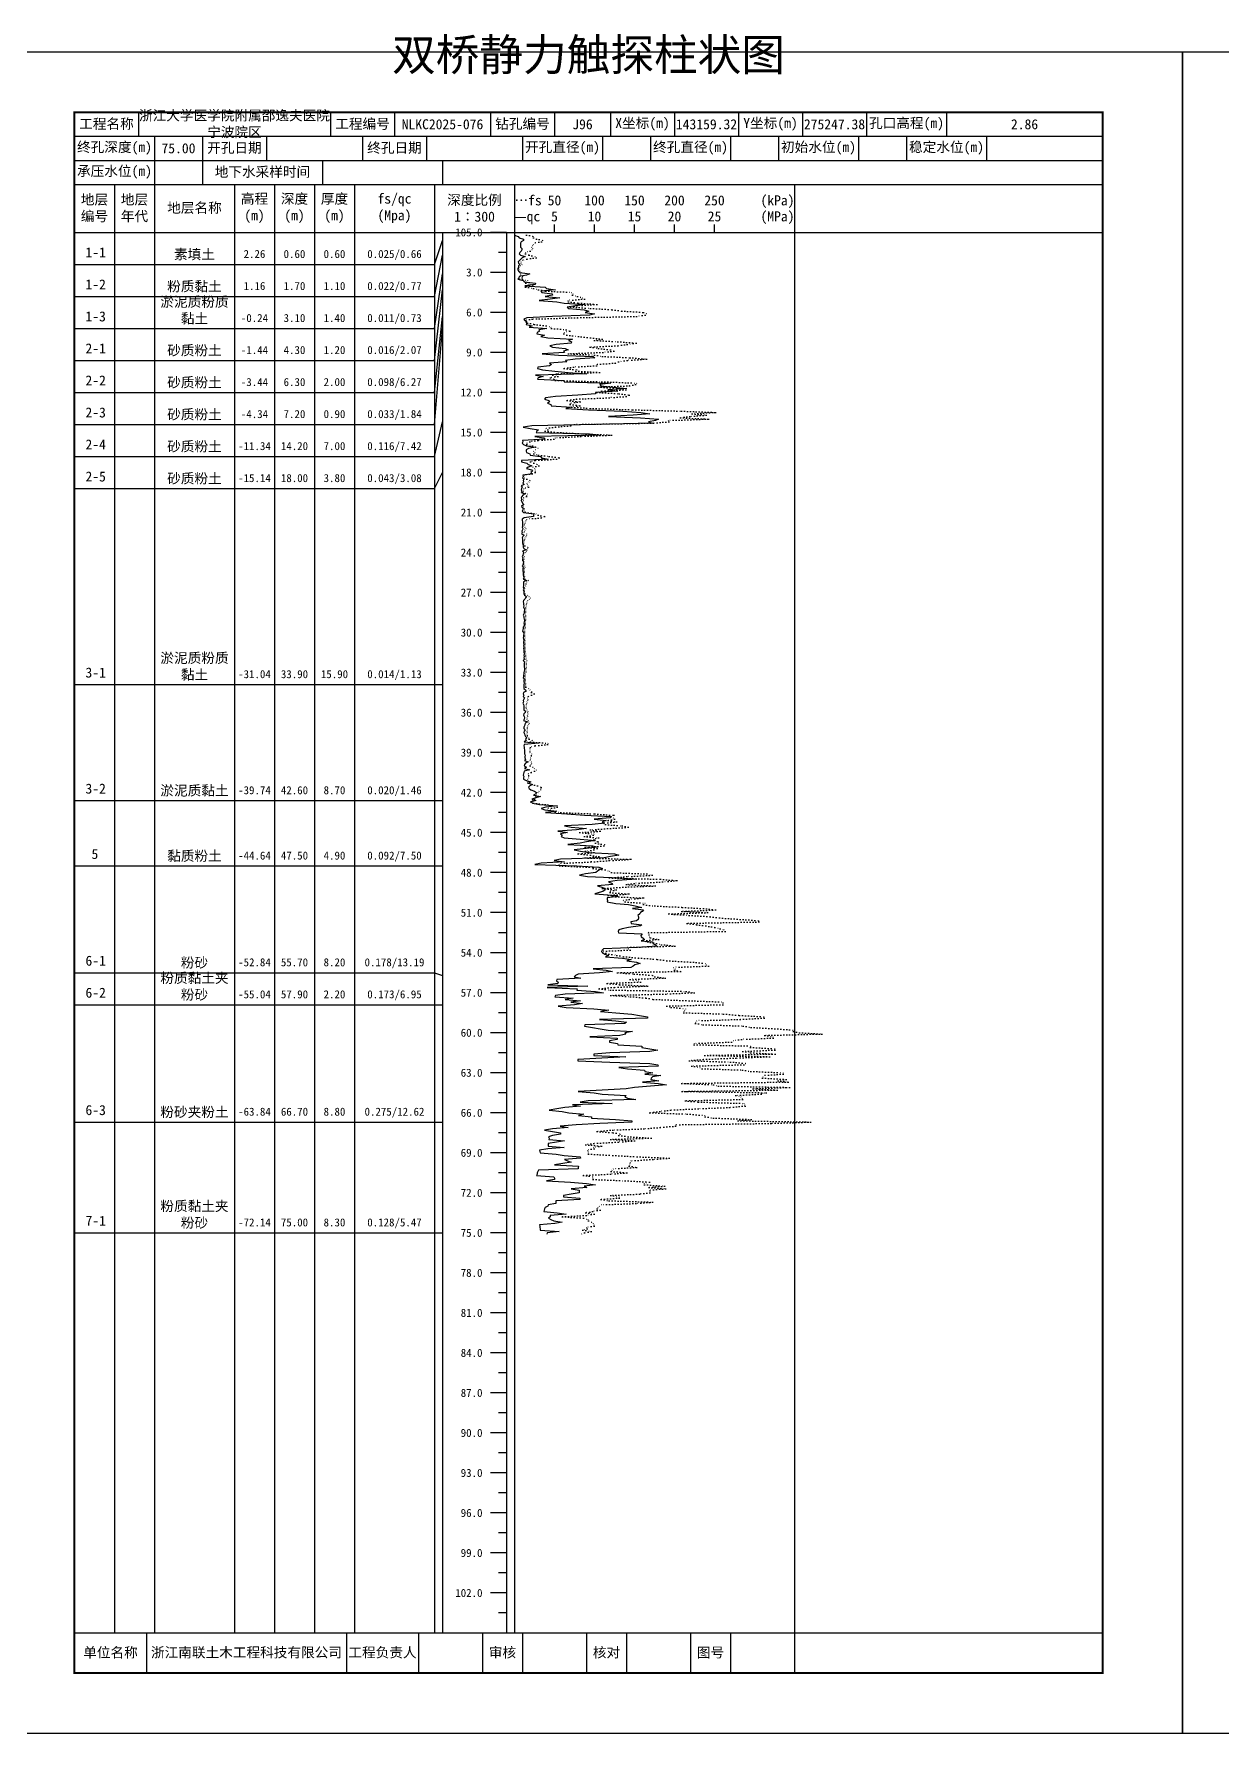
# Model space of a CAD drawing. Extents: x 297 to 65340, y 0 to 425.
# Drawn here: x 28521.9 to 28818.9, y 0 to 424.6 of the extents above; entities that cross this region are included whole.
import ezdxf
from ezdxf.enums import TextEntityAlignment as Align

# ---------------------------------------------------------------- set-up
doc = ezdxf.new("R2010")
doc.units = 0
doc.linetypes.add('DOT', pattern=[6.35, 0, -6.35])
doc.layers.add('FRAME', color=7, linetype='CONTINUOUS')
doc.layers.add('STRATUM', color=7, linetype='CONTINUOUS')
doc.styles.add('ST', font='')
doc.styles.get('ST').set_extended_font_data('SimSun')

msp = doc.modelspace()

# ---------------------------------------------------------------- linework, layer by layer
at = {"layer": 'FRAME', "color": 245, "linetype": 'Continuous'}
for points in [[(28512, 0), (28809, 0), (28809, 420), (28512, 420)], [(28809, 0), (29106, 0), (29106, 420), (28809, 420)]]:
    msp.add_lwpolyline(points, close=True, dxfattribs=at)
at = {"layer": 'FRAME', "linetype": 'Continuous', "const_width": 0.5}
msp.add_lwpolyline([(28532, 15), (28789, 15), (28789, 405), (28532, 405)], close=True, dxfattribs=at)
at = {"layer": 'FRAME', "color": 0, "linetype": 'Continuous'}
for points in [[(28548, 405), (28548, 399)], [(28596, 405), (28596, 399)], [(28612, 405), (28612, 399)], [(28636, 405), (28636, 399)], [(28652, 405), (28652, 399)], [(28666, 405), (28666, 399)], [(28682, 405), (28682, 399)], [(28698, 405), (28698, 399)], [(28714, 405), (28714, 399)], [(28730, 405), (28730, 399)], [(28750, 405), (28750, 399)], [(28789, 405), (28789, 399)], [(28532, 399), (28789, 399)], [(28552, 399), (28552, 393)], [(28564, 399), (28564, 393)], [(28580, 399), (28580, 393)], [(28604, 399), (28604, 393)], [(28620, 399), (28620, 393)], [(28644, 399), (28644, 393)], [(28664, 399), (28664, 393)], [(28676, 399), (28676, 393)], [(28696, 399), (28696, 393)], [(28708, 399), (28708, 393)], [(28728, 399), (28728, 393)], [(28740, 399), (28740, 393)], [(28760, 399), (28760, 393)], [(28789, 399), (28789, 393)], [(28532, 393), (28789, 393)], [(28552, 393), (28552, 387)], [(28564, 393), (28564, 387)], [(28594, 393), (28594, 387)], [(28624, 393), (28624, 387)], [(28532, 387), (28789, 387)], [(28542, 387), (28542, 25)], [(28552, 387), (28552, 25)], [(28572, 387), (28572, 25)], [(28582, 387), (28582, 25)], [(28592, 387), (28592, 25)], [(28602, 387), (28602, 25)], [(28622, 387), (28622, 25)], [(28642, 387), (28642, 25)], [(28712, 387), (28712, 25)], [(28532, 375), (28789, 375)], [(28624, 375), (28624, 25)], [(28640, 375), (28640, 25)], [(28652, 375), (28652, 377)], [(28662, 375), (28662, 377)], [(28672, 375), (28672, 377)], [(28682, 375), (28682, 377)], [(28692, 375), (28692, 377)], [(28532, 25), (28789, 25)], [(28550, 25), (28550, 15)], [(28600, 25), (28600, 15)], [(28618, 25), (28618, 15)], [(28634, 25), (28634, 15)], [(28644, 25), (28644, 15)], [(28660, 25), (28660, 15)], [(28670, 25), (28670, 15)], [(28686, 25), (28686, 15)], [(28696, 25), (28696, 15)], [(28712, 25), (28712, 15)]]:
    msp.add_lwpolyline(points, dxfattribs=at)
at = {"layer": 'STRATUM', "linetype": 'Continuous'}
for points in [[(28640, 375), (28636, 375)], [(28642, 374.33), (28642.92, 374), (28643.14, 373.67), (28644.26, 373.33), (28644.24, 373), (28643.64, 372.67), (28643.5, 372.33), (28643.54, 372), (28643.52, 371.67), (28643.46, 371.33), (28643.84, 371), (28643.8, 370.67), (28643.66, 370.33), (28643.34, 370), (28643.2, 369.67), (28643.46, 369.33), (28644.68, 369), (28643.9, 368.67), (28643.6, 368.33), (28643.22, 368), (28642.9, 367.67), (28643.02, 367.33), (28643.36, 367), (28642.96, 366.67), (28642.96, 366.33), (28642.84, 366), (28642.8, 365.67), (28643.04, 365.33), (28643.3, 365), (28645.82, 364.67), (28645.04, 364.33), (28643.2, 364), (28643.06, 363.67), (28642.84, 363.33), (28644.16, 363), (28644.42, 362.67), (28647.28, 362.33), (28647.2, 362), (28644.6, 361.67), (28649.66, 361.33), (28650, 361), (28652.26, 360.67), (28648.62, 360.33), (28648.84, 360), (28651.44, 359.67), (28651.5, 359.33), (28649.68, 359), (28653.34, 358.67), (28650.88, 358.33), (28648.18, 358), (28652.56, 357.67), (28654.44, 357.33), (28659.64, 357), (28657.22, 356.67), (28655.18, 356.33), (28655.58, 356), (28659.44, 355.67), (28660.6, 355.33), (28659.66, 355), (28661.96, 354.67), (28660.72, 354.33), (28651.46, 354), (28645.06, 353.67), (28644.34, 353.33), (28644.74, 353), (28644.98, 352.67), (28644.98, 352.33), (28644.92, 352), (28646.42, 351.67), (28645.64, 351.33), (28650.06, 351), (28648.06, 350.67), (28648.22, 350.33), (28647.68, 350), (28647.58, 349.67), (28649.52, 349.33), (28648.58, 349), (28650.34, 348.67), (28656.46, 348.33), (28655.5, 348), (28656.26, 347.67), (28656.16, 347.33), (28652.4, 347), (28650.82, 346.67), (28651.54, 346.33), (28654.64, 346), (28655.38, 345.67), (28654.22, 345.33), (28654.46, 345), (28648.94, 344.67), (28653.02, 344.33), (28661.68, 344), (28662.1, 343.67), (28657.2, 343.33), (28654.76, 343), (28655.12, 342.67), (28650.76, 342.33), (28651.26, 342), (28650.72, 341.67), (28647.86, 341.33), (28647.74, 341), (28648.96, 340.67), (28652.06, 340.33), (28655.42, 340), (28660.06, 339.67), (28647.24, 339.33), (28649.16, 339), (28647.94, 338.67), (28647.72, 338.33), (28654.34, 338), (28654.4, 337.67), (28666.12, 337.33), (28663.3, 337), (28663.58, 336.67), (28666.64, 336.33), (28670.12, 336), (28665.34, 335.67), (28667.8, 335.33), (28662.26, 335), (28662.24, 334.67), (28657.86, 334.33), (28652.28, 334), (28649.72, 333.67), (28649.54, 333.33), (28650.56, 333), (28650.72, 332.67), (28650.26, 332.33), (28651.08, 332), (28651.16, 331.67), (28656.22, 331.33), (28654.86, 331), (28660.54, 330.67), (28669.06, 330.33), (28673.56, 330), (28675.8, 329.67), (28671.64, 329.33), (28665.48, 329), (28673.48, 328.67), (28677.98, 328.33), (28677.24, 328), (28675.54, 327.67), (28676.42, 327.33), (28662.34, 327), (28646.32, 326.67), (28644.16, 326.33), (28645.92, 326), (28648.04, 325.67), (28647.56, 325.33), (28647.44, 325), (28660.76, 324.67), (28663.58, 324.33), (28647.06, 324), (28649.32, 323.67), (28649.6, 323.33), (28644.04, 323), (28644.1, 322.67), (28643.9, 322.33), (28644.24, 322), (28645, 321.67), (28647.24, 321.33), (28645.46, 321), (28644.88, 320.67), (28644.92, 320.33), (28644.96, 320), (28645.82, 319.67), (28645.92, 319.33), (28648.48, 319), (28648.76, 318.67), (28650.44, 318.33), (28643.78, 318), (28643.76, 317.67), (28645.12, 317.33), (28645.38, 317), (28646.36, 316.67), (28645.4, 316.33), (28645.04, 316), (28646.24, 315.67), (28646.52, 315.33), (28646.06, 315), (28646.52, 314.67), (28644.08, 314.33), (28644.14, 314), (28643.98, 313.67), (28644.32, 313.33), (28644.18, 313), (28644.26, 312.67), (28644.1, 312.33), (28644.42, 312), (28643.68, 311.67), (28643.94, 311.33), (28643.74, 311), (28643.66, 310.67), (28643.84, 310.33), (28643.66, 310), (28644.7, 309.67), (28644.08, 309.33), (28643.84, 309), (28643.68, 308.67), (28643.78, 308.33), (28643.66, 308), (28643.84, 307.67), (28643.98, 307.33), (28644.32, 307), (28643.72, 306.67), (28643.8, 306.33), (28644.16, 306), (28644.12, 305.67), (28643.88, 305.33), (28644.24, 305), (28646.84, 304.67), (28646.78, 304.33), (28646.74, 304), (28644.44, 303.67), (28643.9, 303.33), (28643.94, 303), (28643.98, 302.67), (28643.98, 302.33), (28643.98, 302), (28643.98, 301.67), (28643.92, 301.33), (28644.12, 301), (28644.04, 300.67), (28643.86, 300.33), (28643.9, 300), (28643.78, 299.67), (28644.42, 299.33), (28644.1, 299), (28643.94, 298.67), (28643.98, 298.33), (28644.04, 298), (28643.98, 297.67), (28643.98, 297.33), (28644.08, 297), (28644.14, 296.67), (28644.16, 296.33), (28644.36, 296), (28644.88, 295.67), (28643.98, 295.33), (28644.34, 295), (28644.14, 294.67), (28644.1, 294.33), (28643.9, 294), (28644.12, 293.67), (28644, 293.33), (28644.04, 293), (28644.3, 292.67), (28644.2, 292.33), (28644.16, 292), (28643.94, 291.67), (28644.16, 291.33), (28644.08, 291), (28644.08, 290.67), (28644.1, 290.33), (28644.18, 290), (28644.18, 289.67), (28644.16, 289.33), (28644.22, 289), (28644.32, 288.67), (28644.18, 288.33), (28645.02, 288), (28644.26, 287.67), (28644.24, 287.33), (28644.26, 287), (28644.24, 286.67), (28644.18, 286.33), (28644.36, 286), (28644.18, 285.67), (28644.3, 285.33), (28644.3, 285), (28644.3, 284.67), (28644.54, 284.33), (28644.96, 284), (28644.74, 283.67), (28644.62, 283.33), (28644.26, 283), (28644.2, 282.67), (28644.24, 282.33), (28644.26, 282), (28644.3, 281.67), (28644.28, 281.33), (28644.38, 281), (28644.46, 280.67), (28644.42, 280.33), (28644.38, 280), (28644.34, 279.67), (28644.16, 279.33), (28644.3, 279), (28644.36, 278.67), (28644.42, 278.33), (28644.46, 278), (28644.42, 277.67), (28644.36, 277.33), (28644.42, 277), (28644.38, 276.67), (28644.16, 276.33), (28644.2, 276), (28644.12, 275.67), (28644.04, 275.33), (28644.28, 275), (28644.36, 274.67), (28644.24, 274.33), (28644.22, 274), (28644.14, 273.67), (28644.26, 273.33), (28644.32, 273), (28644.24, 272.67), (28644.24, 272.33), (28644.32, 272), (28644.28, 271.67), (28644.32, 271.33), (28644.28, 271), (28644.36, 270.67), (28644.36, 270.33), (28644.36, 270), (28644.5, 269.67), (28644.36, 269.33), (28644.38, 269), (28644.34, 268.67), (28644.54, 268.33), (28644.16, 268), (28644.54, 267.67), (28644.44, 267.33), (28644.42, 267), (28644.4, 266.67), (28644.42, 266.33), (28644.52, 266), (28644.48, 265.67), (28644.4, 265.33), (28644.34, 265), (28644.32, 264.67), (28644.22, 264.33), (28644.24, 264), (28644.18, 263.67), (28644.44, 263.33), (28644.3, 263), (28644.34, 262.67), (28644.44, 262.33), (28644.34, 262), (28644.3, 261.67), (28644.32, 261.33), (28644.36, 261), (28644.72, 260.67), (28644.88, 260.33), (28644.24, 260), (28644.2, 259.67), (28644.3, 259.33), (28644.18, 259), (28644.54, 258.67), (28644.3, 258.33), (28644.2, 258), (28644.26, 257.67), (28644.12, 257.33), (28644.24, 257), (28644.36, 256.67), (28644.34, 256.33), (28644.32, 256), (28644.3, 255.67), (28644.72, 255.33), (28644.68, 255), (28644.36, 254.67), (28644.28, 254.33), (28644.4, 254), (28644.48, 253.67), (28644.38, 253.33), (28644.28, 253), (28645.24, 252.67), (28644.68, 252.33), (28644.56, 252), (28644.46, 251.67), (28644.36, 251.33), (28644.34, 251), (28644.66, 250.67), (28644.44, 250.33), (28644.34, 250), (28644.52, 249.67), (28644.62, 249.33), (28644.72, 249), (28645.1, 248.67), (28644.74, 248.33), (28644.92, 248), (28644.44, 247.67), (28648.02, 247.33), (28644.4, 247), (28644.34, 246.67), (28644.42, 246.33), (28644.44, 246), (28644.48, 245.67), (28644.5, 245.33), (28644.5, 245), (28644.54, 244.67), (28644.66, 244.33), (28644.58, 244), (28644.6, 243.67), (28644.78, 243.33), (28644.5, 243), (28645.42, 242.67), (28644.74, 242.33), (28644.5, 242), (28644.42, 241.67), (28645.04, 241.33), (28644.46, 241), (28645.84, 240.67), (28644.42, 240.33), (28644.32, 240), (28644.26, 239.67), (28644.18, 239.33), (28644.34, 239), (28644.26, 238.67), (28644.26, 238.33), (28644.94, 238), (28646.06, 237.67), (28645.48, 237.33), (28646.46, 237), (28645.86, 236.67), (28645.46, 236.33), (28645.66, 236), (28646.12, 235.67), (28647, 235.33), (28647.5, 235), (28647.3, 234.67), (28646.72, 234.33), (28648.46, 234), (28647.32, 233.67), (28646.34, 233.33), (28647.3, 233), (28646.2, 232.67), (28646.5, 232.33), (28648.28, 232), (28652.74, 231.67), (28649.86, 231.33), (28648.64, 231), (28649.56, 230.67), (28652.62, 230.33), (28649.78, 230), (28655.12, 229.67), (28659.54, 229.33), (28666.2, 229), (28665.9, 228.67), (28661.94, 228.33), (28664.92, 228), (28663.9, 227.67), (28664.46, 227.33), (28661.42, 227), (28654.48, 226.67), (28656.2, 226.33), (28659.96, 226), (28657.54, 225.67), (28652.82, 225.33), (28655.28, 225), (28653.5, 224.67), (28653.92, 224.33), (28653.7, 224), (28654.42, 223.67), (28658.4, 223.33), (28662.24, 223), (28659.98, 222.67), (28658.38, 222.33), (28655.36, 222), (28661.52, 221.67), (28662.78, 221.33), (28659.9, 221), (28656.88, 220.67), (28658.54, 220.33), (28660.58, 220), (28666.96, 219.67), (28668.12, 219.33), (28666, 219), (28664.44, 218.67), (28653.54, 218.33), (28651.88, 218), (28654.46, 217.67), (28648.64, 217.33), (28647.06, 217), (28657.58, 216.67), (28663.12, 216.33), (28663.96, 216), (28663.26, 215.67), (28662.74, 215.33), (28662.36, 215), (28659.72, 214.67), (28658.28, 214.33), (28660.22, 214), (28668.26, 213.67), (28672.58, 213.33), (28667.68, 213), (28665.46, 212.67), (28666.4, 212.33), (28666.5, 212), (28662.78, 211.67), (28664.06, 211.33), (28664.38, 211), (28664.7, 210.67), (28664.1, 210.33), (28663.2, 210), (28662.1, 209.67), (28667.5, 209.33), (28667.82, 209), (28665.2, 208.67), (28665.18, 208.33), (28665.24, 208), (28665.16, 207.67), (28667.32, 207.33), (28670.48, 207), (28672.16, 206.67), (28673.82, 206.33), (28671.54, 206), (28674.28, 205.67), (28673.94, 205.33), (28673.5, 205), (28673.32, 204.67), (28672.8, 204.33), (28673.04, 204), (28673, 203.67), (28672.92, 203.33), (28672.54, 203), (28671.12, 202.67), (28671.16, 202.33), (28673.84, 202), (28673.54, 201.67), (28670.5, 201.33), (28668.9, 201), (28668.08, 200.67), (28667.88, 200.33), (28668.04, 200), (28673.92, 199.67), (28673.58, 199.33), (28673.64, 199), (28674.08, 198.67), (28674.48, 198.33), (28673.64, 198), (28676.46, 197.67), (28676.62, 197.33), (28677.22, 197), (28677.62, 196.67), (28672.74, 196.33), (28664.26, 196), (28663.92, 195.67), (28663.72, 195.33), (28664.06, 195), (28664.6, 194.67), (28665.48, 194.33), (28664.72, 194), (28669.04, 193.67), (28671.18, 193.33), (28670.06, 193), (28672.54, 192.67), (28673.38, 192.33), (28672.1, 192), (28671.68, 191.67), (28671.1, 191.33), (28661.7, 191), (28664.92, 190.67), (28666.5, 190.33), (28663.24, 190), (28657.94, 189.67), (28657.28, 189.33), (28656.92, 189), (28658.56, 188.67), (28652.62, 188.33), (28652.5, 188), (28652.88, 187.67), (28652.84, 187.33), (28650.36, 187), (28660.36, 186.67), (28650.16, 186.33), (28657.66, 186), (28657.6, 185.67), (28662.22, 185.33), (28664.28, 185), (28654.66, 184.67), (28652.26, 184.33), (28652.12, 184), (28656.66, 183.67), (28654.7, 183.33), (28658.48, 183), (28656.12, 182.67), (28659, 182.33), (28656.96, 182), (28652.92, 181.67), (28654.9, 181.33), (28661.86, 181), (28665.6, 180.67), (28663.5, 180.33), (28667.34, 180), (28671.32, 179.67), (28673.26, 179.33), (28675.22, 179), (28675.24, 178.67), (28663.28, 178.33), (28667.3, 178), (28670, 177.67), (28669.62, 177.33), (28659.56, 177), (28659.52, 176.67), (28661.46, 176.33), (28663.42, 176), (28665.4, 175.67), (28671.5, 175.33), (28669.58, 175), (28669.82, 174.67), (28668.32, 174.33), (28660.82, 174), (28667.64, 173.67), (28667.7, 173.33), (28665.74, 173), (28665.74, 172.67), (28667.78, 172.33), (28667.8, 172), (28673.8, 171.67), (28673.8, 171.33), (28675.82, 171), (28677.82, 170.67), (28675.84, 170.33), (28665.84, 170), (28661.84, 169.67), (28661.84, 169.33), (28669.84, 169), (28663.84, 168.67), (28657.84, 168.33), (28657.86, 168), (28665.84, 167.67), (28675.84, 167.33), (28677.84, 167), (28677.88, 166.67), (28668.08, 166.33), (28670.28, 166), (28674.5, 165.67), (28674.56, 165.33), (28676.58, 165), (28674.6, 164.67), (28678.62, 164.33), (28676.5, 164), (28676.14, 163.67), (28676.08, 163.33), (28678.06, 163), (28674.04, 162.67), (28678, 162.33), (28680, 162), (28675.98, 161.67), (28671.96, 161.33), (28669.94, 161), (28663.94, 160.67), (28657.92, 160.33), (28661.9, 160), (28663.9, 159.67), (28669.88, 159.33), (28669.6, 159), (28670.26, 158.67), (28672.36, 158.33), (28660.42, 158), (28658.42, 157.67), (28666.42, 157.33), (28656.46, 157), (28658.54, 156.67), (28654.58, 156.33), (28652.6, 156), (28650.64, 155.67), (28653.88, 155.33), (28655.6, 155), (28659.36, 154.67), (28658.02, 154.33), (28661.22, 154), (28661.28, 153.67), (28667.28, 153.33), (28671.32, 153), (28671.34, 152.67), (28663.36, 152.33), (28657.38, 152), (28653.42, 151.67), (28655.44, 151.33), (28651.46, 151), (28649.52, 150.67), (28651.52, 150.33), (28653.54, 150), (28653.54, 149.67), (28651.54, 149.33), (28650.52, 149), (28650.68, 148.67), (28650.6, 148.33), (28654.54, 148), (28652.5, 147.67), (28650.44, 147.33), (28650.42, 147), (28650.38, 146.67), (28654.38, 146.33), (28650.36, 146), (28648.22, 145.67), (28648.34, 145.33), (28648.38, 145), (28652.42, 144.67), (28654.42, 144.33), (28658.44, 144), (28658.46, 143.67), (28654.46, 143.33), (28655.24, 143), (28656.18, 142.67), (28654.06, 142.33), (28652, 142), (28657.98, 141.67), (28657.94, 141.33), (28657.92, 141), (28648, 140.67), (28647.8, 140.33), (28647.7, 140), (28647.64, 139.67), (28647.54, 139.33), (28651.8, 139), (28651.96, 138.67), (28652, 138.33), (28650.02, 138), (28656.02, 137.67), (28660.04, 137.33), (28662.24, 137), (28659.44, 136.67), (28660.08, 136.33), (28656.14, 136), (28658.18, 135.67), (28658.2, 135.33), (28658.2, 135), (28656.2, 134.67), (28654.22, 134.33), (28654.28, 134), (28658.3, 133.67), (28658.34, 133.33), (28652.34, 133), (28652.36, 132.67), (28652.36, 132.33), (28650.38, 132), (28650.3, 131.67), (28649.66, 131.33), (28649.52, 131), (28649.4, 130.67), (28649.36, 130.33), (28652.7, 130), (28654.88, 129.67), (28650.9, 129.33), (28650.9, 129), (28650.54, 128.67), (28651.12, 128.33), (28651.8, 128), (28653.88, 127.67), (28652.08, 127.33), (28648.26, 127), (28648.32, 126.67), (28648.34, 126.33), (28648.38, 126), (28648.42, 125.67), (28653.18, 125.33), (28650.2, 125), (28650.08, 124.67)], [(28622, 367), (28624, 373)], [(28640, 370), (28638, 370)], [(28532, 367), (28542, 367)], [(28542, 367), (28552, 367)], [(28552, 367), (28572, 367)], [(28572, 367), (28582, 367)], [(28582, 367), (28592, 367)], [(28592, 367), (28602, 367)], [(28602, 367), (28622, 367)], [(28622, 359), (28624, 369.33)], [(28622, 351), (28624, 364.67)], [(28640, 365), (28636, 365)], [(28532, 359), (28542, 359)], [(28542, 359), (28552, 359)], [(28552, 359), (28572, 359)], [(28572, 359), (28582, 359)], [(28582, 359), (28592, 359)], [(28592, 359), (28602, 359)], [(28602, 359), (28622, 359)], [(28622, 343), (28624, 360.67)], [(28640, 360), (28638, 360)], [(28622, 335), (28624, 354)], [(28640, 355), (28636, 355)], [(28532, 351), (28542, 351)], [(28542, 351), (28552, 351)], [(28552, 351), (28572, 351)], [(28572, 351), (28582, 351)], [(28582, 351), (28592, 351)], [(28592, 351), (28602, 351)], [(28602, 351), (28622, 351)], [(28622, 327), (28624, 351)], [(28640, 350), (28638, 350)], [(28640, 345), (28636, 345)], [(28532, 343), (28542, 343)], [(28542, 343), (28552, 343)], [(28552, 343), (28572, 343)], [(28572, 343), (28582, 343)], [(28582, 343), (28592, 343)], [(28592, 343), (28602, 343)], [(28602, 343), (28622, 343)], [(28640, 340), (28638, 340)], [(28532, 335), (28542, 335)], [(28542, 335), (28552, 335)], [(28552, 335), (28572, 335)], [(28572, 335), (28582, 335)], [(28582, 335), (28592, 335)], [(28592, 335), (28602, 335)], [(28602, 335), (28622, 335)], [(28640, 335), (28636, 335)], [(28532, 327), (28542, 327)], [(28542, 327), (28552, 327)], [(28552, 327), (28572, 327)], [(28572, 327), (28582, 327)], [(28582, 327), (28592, 327)], [(28592, 327), (28602, 327)], [(28602, 327), (28622, 327)], [(28622, 319), (28624, 327.67)], [(28640, 330), (28638, 330)], [(28640, 325), (28636, 325)], [(28532, 319), (28542, 319)], [(28542, 319), (28552, 319)], [(28552, 319), (28572, 319)], [(28572, 319), (28582, 319)], [(28582, 319), (28592, 319)], [(28592, 319), (28602, 319)], [(28602, 319), (28622, 319)], [(28640, 320), (28638, 320)], [(28622, 311), (28624, 315)], [(28640, 315), (28636, 315)], [(28532, 311), (28542, 311)], [(28542, 311), (28552, 311)], [(28552, 311), (28572, 311)], [(28572, 311), (28582, 311)], [(28582, 311), (28592, 311)], [(28592, 311), (28602, 311)], [(28602, 311), (28622, 311)], [(28640, 310), (28638, 310)], [(28640, 305), (28636, 305)], [(28640, 300), (28638, 300)], [(28640, 295), (28636, 295)], [(28640, 290), (28638, 290)], [(28640, 285), (28636, 285)], [(28640, 280), (28638, 280)], [(28640, 275), (28636, 275)], [(28640, 270), (28638, 270)], [(28640, 265), (28636, 265)], [(28532, 262), (28542, 262)], [(28542, 262), (28552, 262)], [(28552, 262), (28572, 262)], [(28572, 262), (28582, 262)], [(28582, 262), (28592, 262)], [(28592, 262), (28602, 262)], [(28602, 262), (28622, 262)], [(28622, 262), (28624, 262)], [(28640, 260), (28638, 260)], [(28640, 255), (28636, 255)], [(28640, 250), (28638, 250)], [(28640, 245), (28636, 245)], [(28640, 240), (28638, 240)], [(28640, 235), (28636, 235)], [(28532, 233), (28542, 233)], [(28542, 233), (28552, 233)], [(28552, 233), (28572, 233)], [(28572, 233), (28582, 233)], [(28582, 233), (28592, 233)], [(28592, 233), (28602, 233)], [(28602, 233), (28622, 233)], [(28622, 233), (28624, 233)], [(28640, 230), (28638, 230)], [(28640, 225), (28636, 225)], [(28532, 216.67), (28542, 216.67)], [(28542, 216.67), (28552, 216.67)], [(28552, 216.67), (28572, 216.67)], [(28572, 216.67), (28582, 216.67)], [(28582, 216.67), (28592, 216.67)], [(28592, 216.67), (28602, 216.67)], [(28602, 216.67), (28622, 216.67)], [(28622, 216.67), (28624, 216.67)], [(28640, 220), (28638, 220)], [(28640, 215), (28636, 215)], [(28640, 210), (28638, 210)], [(28640, 205), (28636, 205)], [(28640, 200), (28638, 200)], [(28640, 195), (28636, 195)], [(28532, 190), (28542, 190)], [(28542, 190), (28552, 190)], [(28552, 190), (28572, 190)], [(28572, 190), (28582, 190)], [(28582, 190), (28592, 190)], [(28592, 190), (28602, 190)], [(28602, 190), (28622, 190)], [(28622, 190), (28624, 189.33)], [(28640, 190), (28638, 190)], [(28640, 185), (28636, 185)], [(28532, 182), (28542, 182)], [(28542, 182), (28552, 182)], [(28552, 182), (28572, 182)], [(28572, 182), (28582, 182)], [(28582, 182), (28592, 182)], [(28592, 182), (28602, 182)], [(28602, 182), (28622, 182)], [(28622, 182), (28624, 182)], [(28640, 180), (28638, 180)], [(28640, 175), (28636, 175)], [(28640, 170), (28638, 170)], [(28640, 165), (28636, 165)], [(28640, 160), (28638, 160)], [(28640, 155), (28636, 155)], [(28532, 152.67), (28542, 152.67)], [(28542, 152.67), (28552, 152.67)], [(28552, 152.67), (28572, 152.67)], [(28572, 152.67), (28582, 152.67)], [(28582, 152.67), (28592, 152.67)], [(28592, 152.67), (28602, 152.67)], [(28602, 152.67), (28622, 152.67)], [(28622, 152.67), (28624, 152.67)], [(28640, 150), (28638, 150)], [(28640, 145), (28636, 145)], [(28640, 140), (28638, 140)], [(28640, 135), (28636, 135)], [(28640, 130), (28638, 130)], [(28532, 125), (28542, 125)], [(28542, 125), (28552, 125)], [(28552, 125), (28572, 125)], [(28572, 125), (28582, 125)], [(28582, 125), (28592, 125)], [(28592, 125), (28602, 125)], [(28602, 125), (28622, 125)], [(28622, 125), (28624, 125)], [(28640, 125), (28636, 125)], [(28640, 120), (28638, 120)], [(28640, 115), (28636, 115)], [(28640, 110), (28638, 110)], [(28640, 105), (28636, 105)], [(28640, 100), (28638, 100)], [(28640, 95), (28636, 95)], [(28640, 90), (28638, 90)], [(28640, 85), (28636, 85)], [(28640, 80), (28638, 80)], [(28640, 75), (28636, 75)], [(28640, 70), (28638, 70)], [(28640, 65), (28636, 65)], [(28640, 60), (28638, 60)], [(28640, 55), (28636, 55)], [(28640, 50), (28638, 50)], [(28640, 45), (28636, 45)], [(28640, 40), (28638, 40)], [(28640, 35), (28636, 35)], [(28640, 30), (28638, 30)]]:
    msp.add_lwpolyline(points, dxfattribs=at)
at = {"layer": 'STRATUM', "linetype": 'DOT', "ltscale": 0.1}
msp.add_lwpolyline([(28645, 374.33), (28646.66, 374), (28646.78, 373.67), (28647.48, 373.33), (28649.04, 373), (28648.78, 372.67), (28647.16, 372.33), (28646.76, 372), (28646.56, 371.67), (28646.24, 371.33), (28646.5, 371), (28646.44, 370.67), (28645.94, 370.33), (28644.8, 370), (28644.76, 369.67), (28645.64, 369.33), (28647.12, 369), (28647.42, 368.67), (28645.08, 368.33), (28643.98, 368), (28643.62, 367.67), (28643.56, 367.33), (28643.88, 367), (28643.56, 366.67), (28643.16, 366.33), (28643.04, 366), (28643.08, 365.67), (28643.34, 365.33), (28643.74, 365), (28643.5, 364.67), (28643.44, 364.33), (28644.04, 364), (28643.94, 363.67), (28643.24, 363.33), (28645.28, 363), (28645.2, 362.67), (28644.84, 362.33), (28646.12, 362), (28646.56, 361.67), (28644.76, 361.33), (28646.76, 361), (28648.02, 360.67), (28649.84, 360.33), (28656.18, 360), (28656.58, 359.67), (28656.52, 359.33), (28657.74, 359), (28658.94, 358.67), (28659.52, 358.33), (28655.36, 358), (28655.48, 357.67), (28658.02, 357.33), (28662.58, 357), (28657.62, 356.67), (28656, 356.33), (28661.02, 356), (28666.44, 355.67), (28668.82, 355.33), (28674.26, 355), (28675.02, 354.67), (28674.64, 354.33), (28672.54, 354), (28657.76, 353.67), (28646.44, 353.33), (28644.52, 353), (28644.74, 352.67), (28645.26, 352.33), (28646.96, 352), (28649.92, 351.67), (28651.1, 351.33), (28651.28, 351), (28654.92, 350.67), (28655.82, 350.33), (28654.46, 350), (28654.34, 349.67), (28655.08, 349.33), (28657.96, 349), (28661, 348.67), (28663.94, 348.33), (28662, 348), (28667.84, 347.67), (28672.38, 347.33), (28670.2, 347), (28667.84, 346.67), (28660.94, 346.33), (28662.98, 346), (28666.04, 345.67), (28666.84, 345.33), (28664.08, 345), (28655.46, 344.67), (28662.04, 344.33), (28663.96, 344), (28670.88, 343.67), (28675.02, 343.33), (28670.14, 343), (28667.98, 342.67), (28667.2, 342.33), (28662.66, 342), (28662.5, 341.67), (28656.76, 341.33), (28654.42, 341), (28657.62, 340.67), (28657.36, 340.33), (28663.26, 340), (28652.46, 339.67), (28651.6, 339.33), (28652.8, 339), (28650.96, 338.67), (28651.94, 338.33), (28652.24, 338), (28663.84, 337.67), (28672.6, 337.33), (28672.26, 337), (28670.78, 336.67), (28662.96, 336.33), (28667.76, 336), (28669.82, 335.67), (28663.74, 335.33), (28662.56, 335), (28668.16, 334.67), (28670.68, 334.33), (28669.88, 334), (28665.66, 333.67), (28657.54, 333.33), (28655.16, 333), (28658.42, 332.67), (28655.9, 332.33), (28655.92, 332), (28658.3, 331.67), (28656.36, 331.33), (28660.96, 331), (28671.6, 330.67), (28683.78, 330.33), (28692.22, 330), (28686.44, 329.67), (28689.9, 329.33), (28685.84, 329), (28683.54, 328.67), (28690.48, 328.33), (28680.42, 328), (28680.58, 327.67), (28676.74, 327.33), (28656.98, 327), (28655.98, 326.67), (28652.22, 326.33), (28649.82, 326), (28650.36, 325.67), (28649.7, 325.33), (28652.82, 325), (28659.2, 324.67), (28666.28, 324.33), (28658.54, 324), (28652.28, 323.67), (28651.82, 323.33), (28647.84, 323), (28645.86, 322.67), (28645.12, 322.33), (28645.12, 322), (28646.54, 321.67), (28647.3, 321.33), (28647.9, 321), (28647.3, 320.67), (28646.72, 320.33), (28647.18, 320), (28646.82, 319.67), (28648.04, 319.33), (28650.7, 319), (28653.2, 318.67), (28652.52, 318.33), (28647.1, 318), (28646.04, 317.67), (28646.8, 317.33), (28647.68, 317), (28648.06, 316.67), (28646.56, 316.33), (28647, 316), (28647.2, 315.67), (28647.16, 315.33), (28647.2, 315), (28646.44, 314.67), (28644.6, 314.33), (28644.26, 314), (28644.42, 313.67), (28645.06, 313.33), (28645.88, 313), (28645.66, 312.67), (28645.1, 312.33), (28645.2, 312), (28645.36, 311.67), (28645.5, 311.33), (28644.42, 311), (28644.16, 310.67), (28644.18, 310.33), (28644, 310), (28645.26, 309.67), (28645, 309.33), (28645, 309), (28644.26, 308.67), (28644.08, 308.33), (28644.26, 308), (28644.04, 307.67), (28644.02, 307.33), (28644.2, 307), (28644.18, 306.67), (28644.12, 306.33), (28644.44, 306), (28644.44, 305.67), (28644.6, 305.33), (28644.68, 305), (28647.3, 304.67), (28647.88, 304.33), (28649.54, 304), (28648.68, 303.67), (28645.04, 303.33), (28644.94, 303), (28644.64, 302.67), (28644.6, 302.33), (28644.48, 302), (28644.32, 301.67), (28644.58, 301.33), (28644.88, 301), (28644.66, 300.67), (28644.48, 300.33), (28644.36, 300), (28644.98, 299.67), (28645.06, 299.33), (28644.88, 299), (28644.6, 298.67), (28644.5, 298.33), (28644.44, 298), (28644.36, 297.67), (28644.28, 297.33), (28644.28, 297), (28644.56, 296.67), (28645.32, 296.33), (28645.34, 296), (28645.16, 295.67), (28644.96, 295.33), (28644.82, 295), (28644.28, 294.67), (28644.16, 294.33), (28644.44, 294), (28644.34, 293.67), (28644.34, 293.33), (28644.2, 293), (28644.26, 292.67), (28644.26, 292.33), (28644.22, 292), (28644.48, 291.67), (28644.64, 291.33), (28644.4, 291), (28644.4, 290.67), (28644.42, 290.33), (28644.4, 290), (28644.34, 289.67), (28644.34, 289.33), (28644.48, 289), (28644.44, 288.67), (28644.62, 288.33), (28645.46, 288), (28645.04, 287.67), (28644.82, 287.33), (28644.8, 287), (28644.82, 286.67), (28644.44, 286.33), (28644.5, 286), (28644.46, 285.67), (28644.42, 285.33), (28644.34, 285), (28644.58, 284.67), (28645.26, 284.33), (28645.6, 284), (28646, 283.67), (28645.76, 283.33), (28645.26, 283), (28645.12, 282.67), (28645, 282.33), (28644.92, 282), (28644.92, 281.67), (28644.76, 281.33), (28644.76, 281), (28644.76, 280.67), (28644.76, 280.33), (28644.74, 280), (28644.68, 279.67), (28644.72, 279.33), (28644.72, 279), (28644.72, 278.67), (28644.74, 278.33), (28644.8, 278), (28644.72, 277.67), (28644.68, 277.33), (28644.64, 277), (28644.64, 276.67), (28644.68, 276.33), (28644.58, 276), (28644.5, 275.67), (28644.52, 275.33), (28644.52, 275), (28644.52, 274.67), (28644.5, 274.33), (28644.5, 274), (28644.58, 273.67), (28644.54, 273.33), (28644.6, 273), (28644.6, 272.67), (28644.64, 272.33), (28644.56, 272), (28644.6, 271.67), (28644.58, 271.33), (28644.62, 271), (28644.64, 270.67), (28644.64, 270.33), (28644.6, 270), (28644.74, 269.67), (28644.74, 269.33), (28644.72, 269), (28644.84, 268.67), (28644.84, 268.33), (28645.16, 268), (28644.9, 267.67), (28644.92, 267.33), (28644.9, 267), (28644.92, 266.67), (28644.94, 266.33), (28644.86, 266), (28644.84, 265.67), (28644.86, 265.33), (28644.84, 265), (28644.72, 264.67), (28644.56, 264.33), (28644.6, 264), (28644.66, 263.67), (28644.66, 263.33), (28644.72, 263), (28644.66, 262.67), (28644.74, 262.33), (28644.8, 262), (28644.74, 261.67), (28644.84, 261.33), (28645.54, 261), (28645.8, 260.67), (28646.22, 260.33), (28646.24, 260), (28646.94, 259.67), (28646.28, 259.33), (28645.4, 259), (28645.28, 258.67), (28645.34, 258.33), (28645.26, 258), (28645.14, 257.67), (28645.04, 257.33), (28644.9, 257), (28644.92, 256.67), (28644.86, 256.33), (28644.88, 256), (28645.06, 255.67), (28645.34, 255.33), (28645.28, 255), (28645.34, 254.67), (28645.2, 254.33), (28645.28, 254), (28645.08, 253.67), (28645.12, 253.33), (28645.4, 253), (28645.5, 252.67), (28645.66, 252.33), (28645.58, 252), (28645.32, 251.67), (28645.2, 251.33), (28645.18, 251), (28645.18, 250.67), (28645.1, 250.33), (28645.18, 250), (28645.06, 249.67), (28645.18, 249.33), (28645.2, 249), (28645.46, 248.67), (28645.66, 248.33), (28646.52, 248), (28646.04, 247.67), (28650.38, 247.33), (28650.28, 247), (28647.08, 246.67), (28645.9, 246.33), (28645.86, 246), (28645.82, 245.67), (28645.78, 245.33), (28645.84, 245), (28646.22, 244.67), (28646.2, 244.33), (28646.18, 244), (28646.06, 243.67), (28646, 243.33), (28645.84, 243), (28646.2, 242.67), (28646.32, 242.33), (28646.12, 242), (28645.88, 241.67), (28646.56, 241.33), (28646.9, 241), (28647.46, 240.67), (28647.02, 240.33), (28646.16, 240), (28645.44, 239.67), (28645.48, 239.33), (28645.46, 239), (28645.58, 238.67), (28645.32, 238.33), (28645.02, 238), (28645.28, 237.67), (28645.44, 237.33), (28646.32, 237), (28647.76, 236.67), (28648.7, 236.33), (28648.58, 236), (28648.56, 235.67), (28648.14, 235.33), (28647.88, 235), (28647.48, 234.67), (28647.26, 234.33), (28647.32, 234), (28647.24, 233.67), (28647.08, 233.33), (28646.5, 233), (28646.06, 232.67), (28646.74, 232.33), (28649.64, 232), (28652.2, 231.67), (28652.7, 231.33), (28650.3, 231), (28650.94, 230.67), (28651.46, 230.33), (28653.6, 230), (28662.1, 229.67), (28666.8, 229.33), (28666.14, 229), (28666.7, 228.67), (28666.96, 228.33), (28665.44, 228), (28667.54, 227.67), (28664.12, 227.33), (28664.76, 227), (28668.94, 226.67), (28670.38, 226.33), (28665.24, 226), (28660.96, 225.67), (28663.38, 225.33), (28658.34, 225), (28661.92, 224.67), (28661.66, 224.33), (28659.46, 224), (28663, 223.67), (28661.8, 223.33), (28661.92, 223), (28662.94, 222.67), (28662.24, 222.33), (28664.54, 222), (28664.32, 221.67), (28659.7, 221.33), (28662.64, 221), (28661.8, 220.67), (28659.78, 220.33), (28661.86, 220), (28657.94, 219.67), (28661.02, 219.33), (28663.1, 219), (28659.7, 218.67), (28671.08, 218.33), (28665.7, 218), (28661.08, 217.67), (28653.48, 217.33), (28653.1, 217), (28653.3, 216.67), (28661.66, 216.33), (28661.68, 216), (28664.64, 215.67), (28665.74, 215.33), (28666.28, 215), (28675.1, 214.67), (28676.44, 214.33), (28670.1, 214), (28665.74, 213.67), (28678.5, 213.33), (28682.6, 213), (28679.02, 212.67), (28671.92, 212.33), (28670.04, 212), (28677.14, 211.67), (28668.3, 211.33), (28663.98, 211), (28667.44, 210.67), (28665.88, 210.33), (28665.88, 210), (28670.6, 209.67), (28665.44, 209.33), (28666.6, 209), (28674.26, 208.67), (28670.68, 208.33), (28669.2, 208), (28669.66, 207.67), (28674.7, 207.33), (28674.26, 207), (28677.1, 206.67), (28684.02, 206.33), (28689.24, 206), (28692.22, 205.67), (28683.8, 205.33), (28690.28, 205), (28680.56, 204.67), (28685.66, 204.33), (28690.94, 204), (28693.26, 203.67), (28698.4, 203.33), (28703.02, 203), (28703.1, 202.67), (28685.18, 202.33), (28687.56, 202), (28689.82, 201.67), (28692.08, 201.33), (28693.38, 201), (28694.32, 200.67), (28694.66, 200.33), (28675.4, 200), (28675.62, 199.67), (28675.56, 199.33), (28675.68, 199), (28676, 198.67), (28678.02, 198.33), (28674.1, 198), (28675.3, 197.67), (28677.48, 197.33), (28678.74, 197), (28682.12, 196.67), (28670.26, 196.33), (28670.4, 196), (28670.9, 195.67), (28663.68, 195.33), (28664.12, 195), (28665.6, 194.67), (28667.6, 194.33), (28669.26, 194), (28673.04, 193.67), (28677.78, 193.33), (28680.08, 193), (28685.98, 192.67), (28689.66, 192.33), (28690.02, 192), (28690.48, 191.67), (28681.76, 191.33), (28682.2, 191), (28681.98, 190.67), (28683.46, 190.33), (28667.76, 190), (28671.9, 189.67), (28676.54, 189.33), (28677.08, 189), (28679.7, 188.67), (28670.94, 188.33), (28672.96, 188), (28673.48, 187.67), (28665.2, 187.33), (28668.34, 187), (28675.28, 186.67), (28666.9, 186.33), (28663.2, 186), (28665.96, 185.67), (28684.92, 185.33), (28686.88, 185), (28679.8, 184.67), (28666.06, 184.33), (28671.04, 184), (28674.94, 183.67), (28676.74, 183.33), (28685.64, 183), (28694.06, 182.67), (28694.06, 182.33), (28694.06, 182), (28680.06, 181.67), (28681.16, 181.33), (28684.76, 181), (28684.56, 180.67), (28684.36, 180.33), (28684.3, 180), (28694.28, 179.67), (28698.28, 179.33), (28704.32, 179), (28704.4, 178.67), (28698.44, 178.33), (28687.56, 178), (28687.3, 177.67), (28687.24, 177.33), (28689.2, 177), (28699.16, 176.67), (28701.16, 176.33), (28707.12, 176), (28711.6, 175.67), (28711.78, 175.33), (28713.28, 175), (28718.86, 174.67), (28704.58, 174.33), (28706.54, 174), (28706.68, 173.67), (28698.76, 173.33), (28696.8, 173), (28696.26, 172.67), (28686.9, 172.33), (28686.94, 172), (28700.98, 171.67), (28701.02, 171.33), (28707.08, 171), (28707.08, 170.67), (28699.1, 170.33), (28701.12, 170), (28707.16, 169.67), (28689.56, 169.33), (28705.76, 169), (28697.36, 168.67), (28689.18, 168.33), (28685.78, 168), (28695.98, 167.67), (28699.8, 167.33), (28699.34, 167), (28686.3, 166.67), (28688.36, 166.33), (28688.9, 166), (28699, 165.67), (28701.08, 165.33), (28709.14, 165), (28709.16, 164.67), (28704.58, 164.33), (28704.08, 164), (28704, 163.67), (28709.94, 163.33), (28707.88, 163), (28710.44, 162.67), (28683.8, 162.33), (28691.78, 162), (28692.96, 161.67), (28710.72, 161.33), (28701.7, 161), (28707.7, 160.67), (28683.88, 160.33), (28704.88, 160), (28703.66, 159.67), (28697.36, 159.33), (28698.62, 159), (28698.9, 158.67), (28699.02, 158.33), (28684.72, 158), (28687.98, 157.67), (28699.32, 157.33), (28699.52, 157), (28699.66, 156.67), (28695.78, 156.33), (28687.88, 156), (28681, 155.67), (28678.3, 155.33), (28675.86, 155), (28685.2, 154.67), (28689.48, 154.33), (28689.66, 154), (28691.72, 153.67), (28701.2, 153.33), (28697.88, 153), (28716.02, 152.67), (28706.12, 152.33), (28682.24, 152), (28682.28, 151.67), (28678.4, 151.33), (28674.36, 151), (28666.62, 150.67), (28662.66, 150.33), (28666.68, 150), (28668.52, 149.67), (28668.12, 149.33), (28670.38, 149), (28676.18, 148.67), (28666.08, 148.33), (28672, 148), (28667.9, 147.67), (28661.84, 147.33), (28659.82, 147), (28663.78, 146.67), (28661.76, 146.33), (28661.92, 146), (28660.22, 145.67), (28660.36, 145.33), (28660.44, 145), (28660.52, 144.67), (28666.62, 144.33), (28672.66, 144), (28680.7, 143.67), (28676.58, 143.33), (28671.18, 143), (28670.92, 142.67), (28670.82, 142.33), (28670.76, 142), (28670.7, 141.67), (28672.48, 141.33), (28666.78, 141), (28666.38, 140.67), (28666.2, 140.33), (28670.06, 140), (28665.98, 139.67), (28659.24, 139.33), (28661.54, 139), (28661.62, 138.67), (28661.66, 138.33), (28669.7, 138), (28675.72, 137.67), (28674.38, 137.33), (28674.54, 137), (28679.48, 136.67), (28675.64, 136.33), (28679.72, 136), (28675.76, 135.67), (28675.8, 135.33), (28675.82, 135), (28673.24, 134.67), (28666.06, 134.33), (28668.14, 134), (28668.2, 133.67), (28663.66, 133.33), (28665.68, 133), (28676.52, 132.67), (28672.34, 132.33), (28663.84, 132), (28663.22, 131.67), (28662.9, 131.33), (28662.68, 131), (28663.4, 130.67), (28661.54, 130.33), (28659.82, 130), (28661.88, 129.67), (28659.92, 129.33), (28654, 129), (28659.22, 128.67), (28660.3, 128.33), (28660.52, 128), (28661.22, 127.67), (28661.64, 127.33), (28661.8, 127), (28661.9, 126.67), (28660.02, 126.33), (28660.18, 126), (28659.1, 125.67), (28661.14, 125.33), (28659.48, 125), (28658.72, 124.67)], dxfattribs=at)

# ---------------------------------------------------------------- texts
at = {"layer": 'FRAME', "style": 'ST'}
msp.add_text('双桥静力触探柱状图', height=8, dxfattribs=at).set_placement((28660.5, 413), align=Align.BOTTOM_CENTER)
for s, p in [('…fs', (28642, 383)), ('—qc', (28642, 379))]:
    msp.add_text(s, height=2.5, dxfattribs=at).set_placement(p, align=Align.MIDDLE_LEFT)
for s, p in [('50', (28652, 383)), ('100', (28662, 383)), ('150', (28672, 383)), ('200', (28682, 383)), ('250', (28692, 383)), ('5', (28652, 379)), ('10', (28662, 379)), ('15', (28672, 379)), ('20', (28682, 379)), ('25', (28692, 379))]:
    msp.add_text(s, height=2.5, dxfattribs=at).set_placement(p, align=Align.MIDDLE_CENTER)
for s, p in [('(kPa)', (28712, 383)), ('(MPa)', (28712, 379))]:
    msp.add_text(s, height=2.5, dxfattribs=at).set_placement(p, align=Align.MIDDLE_RIGHT)
at = {"layer": 'FRAME', "char_height": 2.5, "attachment_point": 5, "style": 'ST'}
for s, insert, width in [('工程名称', (28540, 402), 16), ('浙江大学医学院附属邵逸夫医院宁波院区', (28572, 402), 48), ('工程编号', (28604, 402), 16), ('钻孔编号', (28644, 402), 16), ('X坐标(m)', (28674, 402), 16), ('Y坐标(m)', (28706, 402), 16), ('孔口高程(m)', (28740, 402), 20), ('NLKC2025-076', (28624, 402), 24), ('J96', (28659, 402), 14), ('143159.32', (28690, 402), 16), ('275247.38', (28722, 402), 16), ('2.86', (28769.5, 402), 39), ('终孔深度(m)', (28542, 396), 20), ('75.00', (28558, 396), 12), ('开孔日期', (28572, 396), 16), ('终孔日期', (28612, 396), 16), ('开孔直径(m)', (28654, 396), 20), ('终孔直径(m)', (28686, 396), 20), ('初始水位(m)', (28718, 396), 20), ('稳定水位(m)', (28750, 396), 20), ('承压水位(m)', (28542, 390), 20), ('地下水采样时间', (28579, 390), 30), ('地层编号', (28537, 381), 10), ('地层年代', (28547, 381), 10), ('地层名称', (28562, 381), 20), ('高程\\P(m)', (28577, 381), 10), ('深度\\P(m)', (28587, 381), 10), ('厚度\\P(m)', (28597, 381), 10), ('fs/qc\\P(Mpa)', (28612, 381), 20), ('深度比例\\P1∶300', (28632, 381), 20), ('单位名称', (28541, 20), 18), ('浙江南联土木工程科技有限公司', (28575, 20), 50), ('工程负责人', (28609, 20), 18), ('审核', (28639, 20), 10), ('核对', (28665, 20), 10), ('图号', (28691, 20), 10)]:
    msp.add_mtext(s, dxfattribs=dict(at, insert=insert, width=width))
at = {"layer": 'STRATUM', "style": 'ST'}
for s, p in [('105.0', (28634, 375)), ('3.0', (28634, 365)), ('6.0', (28634, 355)), ('9.0', (28634, 345)), ('12.0', (28634, 335)), ('15.0', (28634, 325)), ('18.0', (28634, 315)), ('21.0', (28634, 305)), ('24.0', (28634, 295)), ('27.0', (28634, 285)), ('30.0', (28634, 275)), ('33.0', (28634, 265)), ('36.0', (28634, 255)), ('39.0', (28634, 245)), ('42.0', (28634, 235)), ('45.0', (28634, 225)), ('48.0', (28634, 215)), ('51.0', (28634, 205)), ('54.0', (28634, 195)), ('57.0', (28634, 185)), ('60.0', (28634, 175)), ('63.0', (28634, 165)), ('66.0', (28634, 155)), ('69.0', (28634, 145)), ('72.0', (28634, 135)), ('75.0', (28634, 125)), ('78.0', (28634, 115)), ('81.0', (28634, 105)), ('84.0', (28634, 95)), ('87.0', (28634, 85)), ('90.0', (28634, 75)), ('93.0', (28634, 65)), ('96.0', (28634, 55)), ('99.0', (28634, 45)), ('102.0', (28634, 35))]:
    msp.add_text(s, height=2, dxfattribs=at).set_placement(p, align=Align.MIDDLE_RIGHT)
for s, p in [('1-1', (28534.75, 370)), ('1-2', (28534.75, 362)), ('1-3', (28534.75, 354)), ('2-1', (28534.75, 346)), ('2-2', (28534.75, 338)), ('2-3', (28534.75, 330)), ('2-4', (28534.75, 322)), ('2-5', (28534.75, 314)), ('3-1', (28534.75, 265)), ('3-2', (28534.75, 236)), ('5', (28536.25, 219.67)), ('6-1', (28534.75, 193)), ('6-2', (28534.75, 185)), ('6-3', (28534.75, 155.67)), ('7-1', (28534.75, 128))]:
    msp.add_text(s, height=2.5, dxfattribs=at).set_placement(p, align=Align.MIDDLE_LEFT)
for s, p in [('2.26', (28577, 368)), ('0.60', (28587, 368)), ('0.60', (28597, 368)), ('0.025/0.66', (28612, 368)), ('1.16', (28577, 360)), ('1.70', (28587, 360)), ('1.10', (28597, 360)), ('0.022/0.77', (28612, 360)), ('-0.24', (28577, 352)), ('3.10', (28587, 352)), ('1.40', (28597, 352)), ('0.011/0.73', (28612, 352)), ('-1.44', (28577, 344)), ('4.30', (28587, 344)), ('1.20', (28597, 344)), ('0.016/2.07', (28612, 344)), ('-3.44', (28577, 336)), ('6.30', (28587, 336)), ('2.00', (28597, 336)), ('0.098/6.27', (28612, 336)), ('-4.34', (28577, 328)), ('7.20', (28587, 328)), ('0.90', (28597, 328)), ('0.033/1.84', (28612, 328)), ('0.116/7.42', (28612, 320)), ('-11.34', (28577, 320)), ('14.20', (28587, 320)), ('7.00', (28597, 320)), ('-15.14', (28577, 312)), ('18.00', (28587, 312)), ('3.80', (28597, 312)), ('0.043/3.08', (28612, 312)), ('-31.04', (28577, 263)), ('33.90', (28587, 263)), ('15.90', (28597, 263)), ('0.014/1.13', (28612, 263)), ('-39.74', (28577, 234)), ('42.60', (28587, 234)), ('8.70', (28597, 234)), ('0.020/1.46', (28612, 234)), ('-44.64', (28577, 217.67)), ('47.50', (28587, 217.67)), ('4.90', (28597, 217.67)), ('0.092/7.50', (28612, 217.67)), ('-52.84', (28577, 191)), ('55.70', (28587, 191)), ('8.20', (28597, 191)), ('0.178/13.19', (28612, 191)), ('-55.04', (28577, 183)), ('57.90', (28587, 183)), ('2.20', (28597, 183)), ('0.173/6.95', (28612, 183)), ('-63.84', (28577, 153.67)), ('66.70', (28587, 153.67)), ('8.80', (28597, 153.67)), ('0.275/12.62', (28612, 153.67)), ('-72.14', (28577, 126)), ('75.00', (28587, 126)), ('8.30', (28597, 126)), ('0.128/5.47', (28612, 126))]:
    msp.add_text(s, height=2, dxfattribs=at).set_placement(p, align=Align.BOTTOM_CENTER)
at = {"layer": 'STRATUM', "char_height": 2.5, "width": 20, "attachment_point": 8, "style": 'ST'}
for s, insert in [('素填土', (28562, 368)), ('粉质黏土', (28562, 360)), ('淤泥质粉质黏土', (28562, 352)), ('砂质粉土', (28562, 344)), ('砂质粉土', (28562, 336)), ('砂质粉土', (28562, 328)), ('砂质粉土', (28562, 320)), ('砂质粉土', (28562, 312)), ('淤泥质粉质黏土', (28562, 263)), ('淤泥质黏土', (28562, 234)), ('黏质粉土', (28562, 217.67)), ('粉砂', (28562, 191)), ('粉质黏土夹粉砂', (28562, 183)), ('粉砂夹粉土', (28562, 153.67)), ('粉质黏土夹粉砂', (28562, 126))]:
    msp.add_mtext(s, dxfattribs=dict(at, insert=insert))

doc.saveas('drawing.dxf')
